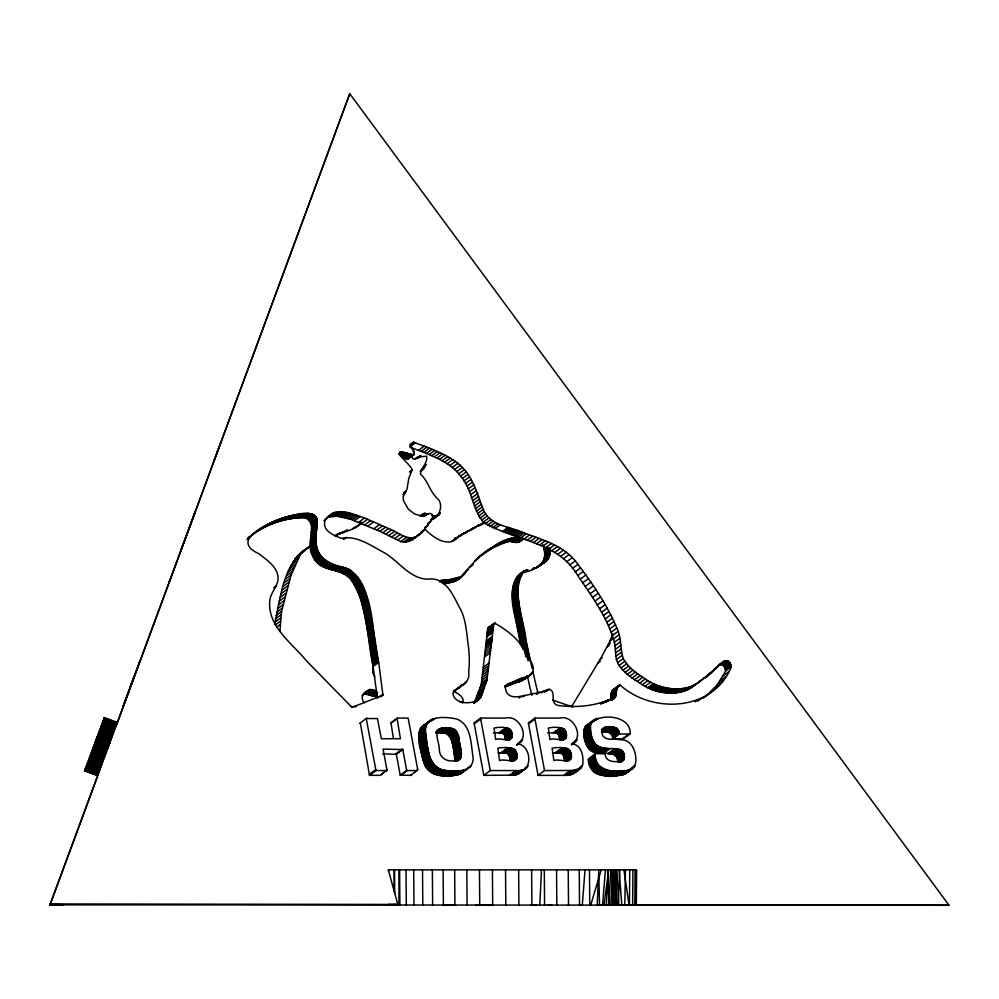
<?xml version="1.0" encoding="UTF-8"?>
<svg xmlns="http://www.w3.org/2000/svg" width="999" height="999" viewBox="0 0 999 999"><rect width="100%" height="100%" fill="white"/><g stroke="black" fill="none" stroke-linecap="round" stroke-linejoin="round"><path stroke-width="1.5" d="M62.725 905.269L49.95 904.532L62.725 904.694M394.106 905.281L394.106 904.457M388.599 904.457L397.814 904.457L394.106 890.983L394.118 869.879M524.3 570.904C509.902 591.495 524.138 618.144 526.048 640.659L520.429 644.817C519.443 622.552 500.661 588.96 522.814 572.327C536.101 571.003 550.062 560.864 543.231 546.066M541.021 564.085C547.652 562.312 550.973 555.244 550.174 548.801L544.555 552.959M377.46 698.376L373.064 666.533C366.933 637.812 367.919 605.556 351.448 580.307C342.033 566.683 319.255 573.114 312.924 556.168C304.62 544.455 319.468 524.662 305.132 517.782C284.827 517.257 264.435 524.8 248.651 537.524M315.984 539.035C315.16 531.343 320.117 522.215 314.897 515.621C305.706 510.389 294.218 515.509 284.59 517.32C271.029 522.165 227.647 539.872 259.29 553.908C267.02 560.314 277.685 566.883 278.109 578.034C278.022 586.238 270.904 592.12 269.867 600.124C266.745 626.061 292.133 643.144 306.543 660.938L351.998 707.392L382.917 695.167L378.696 662.362C370.691 631.543 376.074 590.884 348.813 569.243C333.341 565.896 313.986 558.528 315.984 539.035L310.352 543.194M398.913 905.281L399.026 869.879M598.801 904.769L598.064 905.269M613.836 905.281L613.998 869.879M636.226 869.879L636.038 905.281L636.313 869.879M625.486 869.879L624.775 905.281M629.457 905.281L629.732 869.879M632.654 905.281L632.929 869.879M634.827 905.281L635.102 869.879M635.864 899.125L636.088 869.879M636.338 905.281L636.613 869.879L388.349 869.879L394.106 890.983M461.201 756.255L454.732 761.038C454.258 749.113 453.196 728.096 435.776 732.991L442.22 728.209C450.886 725.986 459.615 730.644 459.14 740.384C459.503 746.64 465.671 759.215 455.906 760.476C447.34 762.574 438.923 757.991 439.298 748.426C439.123 742.145 432.542 729.757 442.22 728.209M464.36 770.853C453.708 778.833 433.017 778.496 425.374 766.183C422.115 753.508 412.075 733.091 425.799 724M425.362 730.431C425.586 714.647 446.091 716.832 456.793 719.018C471.803 724.974 470.704 744.143 473.126 757.467C473.788 773.75 452.859 771.952 441.995 769.754C426.423 763.935 427.56 744.093 425.362 730.431L418.906 735.214M512.137 736.5C513.711 726.261 500.836 726.535 494.043 728.084L495.704 739.572C499.575 737.137 510.314 743.006 512.137 736.5L507.829 739.697M566.421 736.5C567.994 726.261 555.119 726.535 548.326 728.084L549.987 739.572C553.858 737.137 564.597 743.006 566.421 736.5L562.1 739.697M630.032 733.99L619.467 733.99C619.43 727.659 613.024 726.236 607.916 727.11L601.423 731.905C606.53 731.043 612.936 732.467 612.974 738.798L623.538 738.798L630.032 733.99C631.942 714.959 597.452 712.237 590.621 724.537C589.897 732.916 591.683 744.555 600.973 747.402C608.728 750.611 623.763 744.655 624.4 756.63L617.894 761.438C616.57 747.826 598.551 757.18 590.534 750.299C584.228 744.255 579.645 729.02 588.973 723.913M612.437 905.281L613.174 869.879M309.116 546.54L300.387 554.52L291.146 574.949L281.543 611.463L279.92 631.43M619.842 869.879L618.219 905.281M621.216 761.925L623.813 759.864L624.4 756.63M610.814 905.281L612.2 869.879M539.797 905.281L541.483 869.879M606.306 905.281L608.503 869.879M517.02 757.679C518.843 746.403 505.257 746.927 497.827 748.151L499.587 760.576C504.02 758.428 514.16 763.661 517.02 757.679L512.699 760.876M571.303 757.679C573.126 746.403 559.54 746.927 552.11 748.151L553.871 760.576C558.304 758.428 568.443 763.661 571.303 757.679L566.982 760.876M597.215 905.281L598.813 869.879M610.864 869.879L608.478 905.281M493.881 623.601L486.875 680.394L480.781 697.165L474.288 702.597L481.243 684.552L487.637 629.183L488.249 627.759L494.63 623.176C508.154 630.606 522.577 641.808 527.497 657.492C545.067 675.898 518.006 681.418 505.232 686.937C506.593 703.746 525.774 694.268 536.163 693.206C540.571 692.045 544.954 690.883 549.2 689.273C557.117 691.695 548.901 702.747 557.817 705.419C574.675 707.729 592.719 706.468 608.566 699.924C620.029 700.948 613.024 687.712 620.242 685.127C652.572 714.335 713.598 711.238 731.33 666.783C726.81 648.763 711.713 676.635 703.796 678.433M582.28 905.281L585.052 869.879M602.572 905.281L605.369 869.879M615.971 695.629L610.339 699.799L611.875 690.933L619.33 685.239M274.65 624.437C280.919 597.09 282.754 560.464 310.964 546.266M604.033 905.281L607.742 876.66L607.579 869.879M411.713 456.019L412.674 458.479L414.098 459.265L421.029 456.718L426.71 456.193C427.797 463.374 420.691 468.119 420.429 474.1C428.509 481.193 430.045 492.869 438.524 499.575C443.456 506.306 439.098 517.445 431.193 519.805M327.485 517.22L336.95 516.208L350.699 519.293L379.92 531.331L400.749 541.62L405.919 542.095L412.4 539.66L423.414 530.906L433.279 517.457L432.018 514.135L430.307 513.374L421.378 515.846L414.71 514.073L408.229 509.003L403.546 500.836L403.121 496.74L407.005 489.21L408.841 478.084L412.287 469.892C409.44 463.436 401.348 459.665 399.4 451.985L413.786 454.82L414.335 451.81L410.264 445.517L413.336 442.145C429.57 448.339 446.878 453.796 460.289 465.297C473.838 477.497 477.472 495.841 484.365 511.788C492.382 526.223 510.551 526.773 524.188 533.016C543.681 540.122 565.559 546.303 577.922 564.398C592.994 584.14 607.167 605.069 616.858 628.034C621.628 637.637 619.917 648.813 623.251 658.528C627.572 666.695 635.114 672.452 642.819 677.222C659.115 689.747 685.127 694.542 701.71 679.969M363.873 693.618L370.979 695.554L376.598 691.395C369.368 685.689 357.205 695.292 364.435 702.784M373.164 667.981L372.652 672.452L374.937 676.835M628.558 770.566C618.056 780.119 588.199 778.895 588.336 759.365L595.054 753.733L605.057 753.733C605.569 763.074 616.932 762.424 623.376 760.314M607.916 727.11C602.085 725.936 600.411 732.267 603.184 736.35C607.417 740.896 614.76 738.411 620.342 739.747C631.755 739.322 636.138 751.398 635.901 760.951C634.977 778.134 591.932 773.813 594.83 754.557L595.054 753.733M590.684 905.281L601.261 869.879M582.554 765.184C583.903 757.292 581.992 744.879 572.152 743.893L572.477 743.381C584.502 736.738 573.201 714.31 559.765 718.094L534.84 718.094L528.359 722.889L538.049 775.374L563.686 775.374C571.103 775.898 579.133 771.84 582.554 765.184L580.394 766.782M483.778 775.361L490.247 770.566L515.896 770.566C533.516 774.5 532.055 745.441 517.869 743.893L518.194 743.381C530.219 736.738 518.918 714.31 505.482 718.094L480.556 718.094L474.088 722.876L483.778 775.361L514.098 775.099L518.606 773.788L521.515 770.679M612.911 633.828L608.965 643.231L600.037 659.54L571.853 706.243M124.475 702.722L125.062 701.46M422.465 514.785L424.1 513.436L427.247 513.886M103.034 721.141L115.934 725.911L117.283 722.539L104.296 717.732L84.615 770.928M413.099 451.823L413.461 449.725L410.726 447.427M185.826 537.225L185.377 538.411L186.001 536.638M117.17 722.602L104.233 717.919M123.938 704.17L125.449 700.049L125.35 700.674M127.697 694.218L129.52 689.26L124.675 702.185M131.019 685.089L129.67 688.673L133.928 677.172M124.263 703.259L123.114 706.568L123.539 705.406M194.593 513.374L194.231 514.373M191.583 521.74L194.281 514.41M97.74 775.137L100.275 768.268L87.363 763.498M125.687 699.55L126.086 698.463M127.035 696.003L126.648 697.065L126.973 696.191M122.902 707.454L127.41 695.217M131.418 684.19L134.116 676.86L130.832 685.476M139.91 660.876L126.274 697.789M194.867 512.762L195.142 512.012L180.482 551.635M217.282 452.023L216.433 454.308M124.95 701.71L127.472 694.692M153.821 623.601L153.521 624.387M49.95 904.682L349.75 93.719L949.05 905.281L49.95 904.844M49.95 905.281L97.49 776.598M97.153 737.05L110.065 741.82L109.453 743.481L96.503 738.785L109.341 743.78L107.48 748.775L94.58 743.993M117.47 722.502L349.75 93.719M180.944 550.112L182.879 544.892M191.159 522.552L191.671 521.178M213.798 461.376L220.916 442.182M134.54 675.524L135.177 673.826M169.081 582.38L171.341 576.311M171.566 575.699L172.128 574.175M173.389 570.879L174.301 568.406M177.06 560.976L174.488 567.907M453.434 691.208L459.303 687.787L461.6 684.627M479.92 698.426C473.276 704.869 453.971 704.832 452.922 693.244C457.904 685.451 470.904 684.078 468.631 672.152C469.717 663.836 469.405 655.419 468.519 647.09C466.433 633.341 466.433 618.968 459.053 606.605C452.122 593.406 445.167 576.51 427.172 579.208C409.515 578.171 399.076 561.775 385.127 553.146C371.778 546.353 357.217 534.977 341.521 538.336C334.066 535.651 321.666 530.581 325.062 520.379C331.019 510.939 342.645 510.164 352.41 513.911C364.922 517.532 376.598 523.426 388.549 528.508C398.551 532.092 409.727 543.631 419.93 534.153M360.314 722.851L369.518 775.336L380.269 775.336L386.963 769.992L383.104 749.088L402.797 749.55L406.668 770.429L400.212 775.199L396.353 754.332L382.53 753.858M380.269 775.336L386.963 769.992M400.212 775.199L410.914 775.349L411.276 774.537M410.914 775.349L417.732 769.754L408.166 718.094L397.415 718.094L390.971 722.864L393.406 738.386M390.659 723.526L397.415 718.094M522.34 680.544L526.198 677.909L527.572 675.674M462.412 703.096C465.397 697.327 457.854 693.731 453.883 691.271M706.63 695.454L717.095 685.027L725.699 670.953L731.33 666.783M575.786 770.691L573.526 773.401M367.757 691.433L369.48 689.472M361.438 522.102C355.269 530.494 343.806 531.331 334.99 535.864L337.237 534.203M523.339 538.486L518.781 542.195L510.339 541.408L506.368 542.032L492.907 547.739L478.359 557.38L458.616 579.183L453.259 581.88L443.456 583.891L449.075 579.732L462.212 576.348L456.593 580.506M406.98 452.984L401.361 457.142L407.517 459.228L411.138 456.031M715.759 667.757L714.023 669.405L719.655 665.234M397.103 718.756L400.449 738.711L381.343 738.711L377.46 718.581L366.258 718.531L375.961 770.566L369.518 775.336M710.189 672.864L708.229 674.562L713.86 670.391M414.31 538.311L423.414 530.906M517.295 542.532L522.914 538.386C505.119 534.54 489.86 549.125 476.673 559.003M580.594 768.156L573.214 770.479L544.53 770.566L538.049 775.374M698.164 682.604L711.887 672.052M585.302 741.62L591.77 736.8M247.789 538.236L261.476 528.096M248.052 538.124L252.56 534.79M256.78 531.655L264.298 526.323M247.764 538.698L250.861 536.276M259.615 529.92L265.247 525.749M246.828 539.635L249.076 537.962M260.577 529.358L267.17 524.65M262.512 528.284L268.144 524.125M263.499 527.772L269.118 523.601M264.485 527.26L270.105 523.101M265.472 526.773L271.104 522.602M266.471 526.286L272.103 522.127M267.482 525.824L273.102 521.653M268.494 525.362L274.113 521.203M269.505 524.925L275.137 520.754M270.529 524.487L276.161 520.329M271.566 524.075L277.198 519.905M272.602 523.663L278.234 519.505M273.651 523.276L279.27 519.105M274.7 522.889L280.319 518.731M275.749 522.527L281.381 518.356M276.81 522.165L282.442 518.006M277.884 521.815L283.516 517.657M278.958 521.49L284.59 517.32M280.045 521.166L285.664 517.007M281.131 520.866L286.75 516.695M282.218 520.566L287.849 516.408M283.316 520.292L288.948 516.121M284.428 520.017L290.047 515.859M285.539 519.767L291.159 515.596M286.651 519.53L292.282 515.359M287.774 519.293L293.406 515.134M288.898 519.08L294.53 514.91M290.035 518.868L295.667 514.71M291.171 518.681L296.803 514.51M292.32 518.506L297.952 514.335M293.469 518.331L299.101 514.173M294.63 518.181L300.249 514.023M295.791 518.044L301.411 513.873M296.953 517.919L302.585 513.748M298.127 517.794L303.746 513.636M299.3 517.694L304.932 513.536M300.487 517.607L306.106 513.449M301.361 517.557L306.98 513.386M302.11 517.532L307.742 513.361M302.872 517.532L308.491 513.374M303.634 517.569L309.253 513.411M304.383 517.657L310.015 513.486M305.132 517.782L310.764 513.611M305.869 517.957L311.501 513.786M306.593 518.194L312.225 514.023M307.305 518.481L312.937 514.323M307.992 518.843L313.611 514.672M308.641 519.268L314.273 515.109M409.965 444.642L413.336 442.145M309.265 519.78L314.897 515.621M410.651 444.842L414.023 442.345M399.175 453.484L401.423 451.81M398.701 454.395L402.085 451.898M410.227 445.866L414.722 442.532M309.852 520.367L315.484 516.208M400.487 453.671L402.734 452.01M415.409 442.757L409.777 446.928C427.697 454.358 448.339 459.94 460.601 476.111C472.427 489.385 471.903 508.878 483.379 522.065C513.798 541.158 557.879 540.884 577.722 575.524C591.383 595.491 606.118 615.609 613.423 638.948C617.02 648.488 613.299 660.027 621.028 667.919C626.036 674.313 632.941 678.808 639.797 683.004C655.694 694.505 680.444 697.926 696.091 684.14M310.414 521.041L316.034 516.883M400.137 454.657L403.509 452.16M399.887 455.656L404.395 452.335M310.839 521.69L316.471 517.532M400.774 455.844L405.269 452.51M311.164 522.34L316.783 518.181M401.635 456.043L406.143 452.722M311.401 523.101L317.033 518.931M311.538 523.851L317.17 519.692M402.172 457.43L407.792 453.259M311.601 524.525L317.232 520.354M311.613 525.187L317.245 521.016M402.959 457.704L408.579 453.534M311.601 525.849L317.232 521.69M403.733 457.954L409.365 453.796M404.52 458.216L410.139 454.046M311.563 527.172L317.195 523.001M311.538 527.847L317.17 523.676M405.244 458.441L410.876 454.27M311.501 528.521L317.133 524.35M406.006 458.778L411.638 454.62M311.463 529.183L317.083 525.024M326.661 517.782L333.104 513.049M324.775 519.555L333.803 512.699M325.711 519.155L328.621 516.858M328.896 516.595L334.528 512.425M406.768 459.115L412.4 454.945M418.531 450.312L424.15 446.141M311.413 529.857L317.033 525.686M323.888 520.641L327.26 518.144M329.658 516.396L335.277 512.225M311.351 530.519L316.983 526.361M407.517 459.228L414.273 454.27M330.756 516.246L336.388 512.087M408.154 458.978L413.786 454.82M311.301 531.181L316.92 527.022M311.238 531.855L316.858 527.684M332.867 516.121L338.499 511.95M311.164 532.517L316.795 528.346M421.178 451.336L426.81 447.177M311.101 533.166L316.72 529.008M334.927 516.108L340.559 511.95M310.889 535.152L316.508 530.993M336.95 516.208L342.582 512.05M310.814 535.814L316.446 531.643M414.81 459.165L418.169 456.668M423.826 452.397L429.458 448.226M310.739 536.475L316.371 532.305M415.447 458.828L418.331 456.818M416.72 458.254L420.092 455.769M417.42 458.004L419.667 456.343M310.677 537.137L316.308 532.966M418.094 457.742L420.342 456.081M338.948 516.421L344.58 512.25M418.793 457.48L421.029 455.806M310.614 537.799L316.246 533.641M310.564 538.461L316.183 534.303M310.514 539.135L316.134 534.964M340.921 516.708L346.553 512.549M426.473 453.471L432.092 449.3M310.464 539.797L316.096 535.639M310.427 540.471L316.046 536.313M310.389 541.146L316.021 536.987M342.882 517.095L348.514 512.937M310.377 541.833L315.996 537.662M429.108 454.57L434.727 450.412M310.364 542.507L315.984 538.349M344.83 517.557L350.462 513.386M310.364 543.893L315.996 539.722M310.389 544.58L316.009 540.422M346.778 518.081L352.41 513.911M310.414 545.292L316.046 541.121M410.04 471.553L412.287 469.892M431.73 455.719L437.35 451.548M301.161 552.422L310.402 545.779M409.69 472.127L411.938 470.454M298.926 554.32L304.545 550.162M310.464 545.991L316.096 541.82M308.404 547.639L310.652 545.978M296.79 556.393L302.41 552.247M310.527 546.69L316.146 542.519M348.738 518.668L354.358 514.497M294.767 558.678L300.387 554.52M310.602 547.39L316.221 543.219M310.677 548.089L316.308 543.918M434.34 456.905L439.972 452.734M292.944 561.863L298.564 557.704M310.776 548.776L316.408 544.617M350.699 519.293L356.331 515.134M310.901 549.475L316.521 545.304M424.25 466.208L426.498 464.535M311.026 550.162L316.646 546.003M291.258 565.197L296.865 561.038M311.164 550.849L316.795 546.678M352.684 519.967L358.316 515.809M423.264 467.857L425.512 466.196M421.59 469.692L424.275 467.632M436.938 458.141L442.569 453.971M311.326 551.523L316.958 547.365M421.016 470.267L424.388 467.769M420.591 470.754L423.963 468.256M420.229 471.466L423.601 468.968M311.501 552.21L317.133 548.039M289.673 568.581L295.292 564.435M354.695 520.679L360.327 516.508M311.7 552.884L317.32 548.713M336.538 535.214L339.91 532.729M311.9 553.546L317.532 549.388M338.074 534.59L340.322 532.917M439.51 459.44L445.142 455.269M288.199 572.04L293.818 567.882M312.125 554.208L317.757 550.049M339.598 533.966L341.845 532.292M341.121 533.341L343.369 531.68M312.375 554.87L318.007 550.711M342.669 532.717L344.917 531.056M312.637 555.519L318.269 551.361M344.23 532.105L347.59 529.607M286.825 575.549L292.432 571.391M312.924 556.168L318.544 552.01M358.828 522.14L364.46 517.981M442.07 460.789L447.702 456.63M313.224 556.818L318.843 552.647M313.536 557.442L319.168 553.284M352.547 528.821L354.795 527.16M273.689 587.799L275.936 586.138M285.527 579.108L291.146 574.949M313.886 558.079L319.505 553.908M354.67 527.934L360.289 523.776M358.629 525.374L362 522.877M356.805 526.748L362.425 522.589M314.235 558.691L319.867 554.532M361.8 523.464L367.432 519.293M444.617 462.225L450.237 458.054M404.021 492.619L406.281 490.959M403.671 493.256L405.919 491.595M314.623 559.315L320.254 555.144M402.884 494.493L405.132 492.832M284.315 582.704L289.935 578.546M315.022 559.915L320.654 555.756M343.306 539.31L345.554 537.637M344.143 539.073L346.391 537.412M315.447 560.514L321.079 556.343M447.127 463.723L452.759 459.565M315.896 561.101L321.528 556.942M364.822 524.787L370.454 520.616M283.179 586.351L288.798 582.192M316.358 561.688L321.99 557.517M316.858 562.25L322.49 558.091M317.37 562.812L323.002 558.653M367.844 526.098L373.464 521.928M449.837 465.522L455.469 461.363M282.105 590.034L287.712 585.876M318.007 563.461L323.639 559.303M318.656 564.048L324.275 559.89M319.318 564.585L324.937 560.427M281.081 593.743L286.701 589.585M319.98 565.072L325.612 560.914M452.347 467.445L457.979 463.274M320.667 565.521L326.298 561.363M321.366 565.933L326.998 561.775M322.078 566.321L327.709 562.15M280.107 597.489L285.714 593.331M322.789 566.67L328.421 562.499M373.888 528.696L379.508 524.537M454.657 469.455L460.289 465.297M323.526 566.995L329.146 562.837M324.25 567.307L329.882 563.136M279.171 601.248L284.777 597.102M324.987 567.594L330.619 563.436M325.736 567.882L331.356 563.723M376.898 530.007L382.53 525.836M456.793 471.578L462.425 467.42M326.486 568.156L332.105 563.998M278.259 605.044L283.878 600.886M327.934 568.693L333.566 564.535M328.596 568.931L334.228 564.76M379.92 531.331L385.539 527.172M329.27 569.143L334.902 564.972M458.778 473.801L464.398 469.63M329.932 569.343L335.564 565.184M277.372 608.841L282.992 604.682M330.607 569.53L336.238 565.372M331.268 569.717L336.9 565.546M331.943 569.88L337.575 565.721M382.917 532.679L388.549 528.508M332.617 570.054L338.236 565.884M333.279 570.217L338.911 566.046M276.586 612.325L282.205 608.166M460.601 476.111L466.233 471.94M334.615 570.529L340.247 566.371M335.289 570.691L340.909 566.52M335.951 570.854L341.583 566.695M385.926 534.053L391.546 529.882M275.924 615.621L281.543 611.463M336.626 571.028L342.245 566.858M337.287 571.203L342.907 567.032M462.312 478.509L467.944 474.35M337.949 571.378L343.581 567.22M338.611 571.578L344.243 567.42M275.349 618.918L280.969 614.76M339.273 571.79L344.892 567.619M388.911 535.464L394.543 531.306M339.922 572.015L345.554 567.844M340.584 572.252L346.216 568.081M463.911 481.006L469.542 476.835M341.233 572.502L346.865 568.344M274.887 622.227L280.507 618.069M341.883 572.789L347.515 568.618M342.532 573.089L348.164 568.918M391.895 536.925L397.515 532.754M420.104 516.096L423.476 513.598M420.729 515.934L424.1 513.436M343.181 573.414L348.813 569.243M421.353 515.871L424.725 513.374M465.409 483.578L471.041 479.408M343.818 573.763L349.45 569.592M421.978 515.896L425.349 513.399M275.662 624.712L280.157 621.39M422.602 515.996L425.974 513.498M344.455 574.138L350.087 569.967M423.239 516.158L426.61 513.673M423.988 516.008L426.236 514.335M345.092 574.55L350.724 570.379M423.876 516.371L427.322 513.823M424.5 516.108L426.76 514.448M394.855 538.424L400.487 534.265M426.198 515.109L428.459 513.449M345.729 574.987L351.348 570.816M276.561 627.21L279.932 624.712M466.845 486.226L472.477 482.067M346.703 575.724L352.322 571.553M347.739 576.573L353.371 572.415M397.814 539.997L403.446 535.826M348.738 577.459L354.37 573.301M468.219 488.961L473.851 484.79M349.687 578.384L355.319 574.213M431.58 518.406L434.952 515.921L439.223 514.622M400.749 541.62L406.381 537.462M432.542 518.319L435.914 515.834M430.919 519.792L433.166 518.131M438.236 514.36L440.484 512.699M350.587 579.333L356.218 575.162M432.317 518.981L436.8 515.646M437.724 514.985L439.972 513.324M437.062 515.746L440.434 513.249M432.043 519.542L437.649 515.384M469.555 491.758L475.174 487.587M432.842 519.205L439.535 514.41M427.547 523.726L430.919 521.228M351.448 580.307L357.08 576.136M403.459 542.257L409.091 538.099M352.272 581.306L357.904 577.147M424.687 527.672L428.059 525.174M405.919 542.095L411.551 537.937M470.866 494.63L476.486 490.459M353.047 582.33L358.678 578.171M420.529 532.405L425.037 529.07M408.229 541.583L413.861 537.425M410.389 540.759L416.009 536.6M412.4 539.66L421.728 532.604M353.796 583.379L359.415 579.22M354.495 584.452L360.127 580.294M472.165 497.552L477.797 493.394M355.157 585.551L360.789 581.381M355.794 586.663L361.426 582.492M473.014 500.462L478.646 496.303M356.393 587.787L362.025 583.628M356.955 588.935L362.587 584.777M473.738 503.284L479.37 499.125M357.505 590.109L363.124 585.938M358.004 591.283L363.636 587.112M474.525 506.018L480.157 501.86M358.491 592.469L364.123 588.311M358.941 593.681L364.573 589.51M475.412 508.666L481.043 504.507M359.378 594.892L365.01 590.734M359.79 596.116L365.422 591.957M476.398 511.213L482.03 507.042M360.177 597.352L365.809 593.194M360.552 598.588L366.171 594.43M360.901 599.837L366.521 595.679M477.497 513.648L483.129 509.478M361.226 601.086L366.858 596.927M361.551 602.347L367.182 598.176M478.733 515.959L484.365 511.788M361.85 603.596L367.482 599.437M362.15 604.857L367.782 600.686M480.119 518.131L485.739 513.973M362.425 606.106L368.057 601.947M425.087 529.395C433.828 537.974 448.976 549.088 459.265 535.889M451.311 541.683L461.638 534.328M362.799 607.792L368.431 603.621M453.646 540.047L464.048 532.829M458.441 536.975L464.248 533.029M481.655 520.167L487.287 516.008M460.876 535.526L467.844 530.794M463.349 534.115L468.094 531.081M465.846 532.742L472.852 528.071M363.161 609.477L368.793 605.307M468.356 531.393L475.374 526.748M470.879 530.069L479.033 524.6M483.379 522.065L488.998 517.894M363.524 611.151L369.155 606.992M473.414 528.758L482.992 522.827M478.496 526.161L483.279 523.189M363.873 612.837L369.505 608.678M485.277 523.788L490.909 519.617M364.223 614.522L369.855 610.352M364.573 616.208L370.192 612.037M487.4 525.337L493.019 521.178M364.91 617.882L370.529 613.723M489.722 526.71L495.354 522.552M365.247 619.567L370.866 615.396M365.572 621.241L371.191 617.082M492.295 527.897L497.914 523.726M365.896 622.926L371.516 618.756M494.742 528.783L500.374 524.612M366.208 624.6L371.84 620.441M366.533 626.286L372.152 622.115M366.845 627.959L372.465 623.801M367.145 629.645L372.777 625.474M367.457 631.318L373.077 627.16M502.46 531.443L508.091 527.272M367.757 633.004L373.376 628.833M504.283 532.067L509.902 527.897M368.044 634.677L373.676 630.519M439.61 581.955L441.858 580.294L449.075 579.732M506.068 532.692L511.7 528.521M441.108 581.818L443.356 580.157M368.344 636.351L373.963 632.192M507.829 533.304L513.461 529.145M441.695 582.529L445.067 580.044M368.631 638.036L374.25 633.865M442.52 583.241L447.003 579.907M480.132 555.819L487.599 550.174M509.59 533.928L515.222 529.757M478.359 557.38L489.485 548.963M485.701 552.035L491.321 547.889M489.31 549.862L494.93 545.704M475.037 560.689L479.532 557.367M491.108 548.788L496.715 544.63M368.906 639.71L374.538 635.551M492.907 547.739L498.513 543.581M444.692 583.653L450.312 579.495M494.717 546.728L500.337 542.569M511.351 534.552L516.982 530.382M496.553 545.766L502.172 541.608M445.941 583.428L451.548 579.283M498.414 544.855L504.033 540.696M447.177 583.216L452.797 579.058M470.379 566.008L472.627 564.348M500.324 544.018L505.944 539.86M369.193 641.383L374.812 637.225M468.868 567.832L473.364 564.497M448.426 583.004L454.033 578.846M502.272 543.256L507.892 539.11M513.124 535.189L518.743 531.018M449.65 582.767L455.269 578.608M504.283 542.594L509.902 538.436M450.874 582.504L456.493 578.359M465.846 571.465L468.094 569.805M369.468 643.069L375.1 638.898M452.072 582.217L457.692 578.059M464.298 573.276L466.545 571.615M506.368 542.032L511.975 537.874M514.897 535.839L520.529 531.668M453.259 581.88L458.866 577.722M462.737 575.049L464.972 573.389M454.408 581.493L460.015 577.335M508.516 541.57L514.135 537.425M455.519 581.031L464.485 574.3M369.742 644.742L375.374 640.571M457.629 579.895L461.001 577.397M516.72 536.5L522.34 532.33M510.339 541.408L515.959 537.25M370.017 646.415L375.636 642.257M511.288 541.645L516.908 537.487M512.225 541.87L517.832 537.724M518.568 537.187L524.188 533.016M513.124 542.095L518.743 537.937M370.279 648.089L375.911 643.93M514.01 542.282L519.63 538.124M520.679 537.974L526.311 533.803M514.872 542.432L520.479 538.274M370.554 649.775L376.173 645.604M515.696 542.532L521.316 538.374M516.508 542.569L522.127 538.411M370.816 651.448L376.436 647.277M518.044 542.42L522.539 539.085M518.781 542.195L523.264 538.873M519.48 541.87L523.513 538.923M523.901 539.148L529.52 534.989M371.066 653.121L376.698 648.963M371.328 654.795L376.96 650.636M527.097 540.297L532.717 536.138M371.578 656.48L377.21 652.31M371.84 658.154L377.46 653.983M530.269 541.433L535.901 537.275M372.09 659.827L377.709 655.656M372.34 661.5L377.959 657.342M533.429 542.582L539.06 538.411M372.577 663.174L378.209 659.015M372.827 664.847L378.446 660.689M536.563 543.743L542.195 539.585M373.064 666.533L378.696 662.362M539.685 544.967L545.304 540.796M542.769 546.241L548.401 542.082M543.956 548.863L551.46 543.444M544.093 549.55L547.464 547.052M544.218 550.237L547.589 547.752M544.33 550.924L548.826 547.602M544.418 551.61L548.913 548.289M544.492 552.285L554.495 544.917M544.592 553.633L550.212 549.475M544.605 554.295L550.224 550.137M544.605 554.957L550.224 550.799M519.143 574.625L524.125 570.891M544.58 555.606L550.199 551.448M518.681 575.062L524.537 570.666M551.873 550.661L557.492 546.503M517.981 575.799L525.062 570.666M544.542 556.256L550.162 552.097M517.245 576.648L522.864 572.489M523.376 572.09L526.748 569.592M516.583 577.534L522.202 573.389M524.537 571.653L526.785 569.992M544.48 556.893L550.099 552.734M525.124 571.453L527.372 569.792M515.971 578.458L521.59 574.3M525.724 571.278L527.971 569.617M544.393 557.529L550.012 553.371M515.422 579.408L521.028 575.249M544.28 558.154L549.9 553.995M514.91 580.382L520.529 576.223M544.155 558.778L549.775 554.62M514.46 581.381L520.079 577.222M544.005 559.39L549.612 555.232M543.818 559.989L549.438 555.844M514.06 582.405L519.68 578.246M543.618 560.589L549.238 556.431M362.749 694.617L368.369 690.459M531.793 569.605L534.04 567.944M554.845 552.397L560.464 548.239M364.548 693.493L370.154 689.335M532.392 569.418L534.64 567.757M543.394 561.176L549 557.03M362.137 695.591L366.633 692.257M513.711 583.453L519.33 579.295M532.979 569.218L535.227 567.557M543.131 561.763L548.751 557.604M365.597 693.693L371.203 689.535M542.857 562.337L548.463 558.179M513.411 584.527L519.018 580.369M535.414 568.244L539.897 564.91M542.544 562.899L548.164 558.741M539.423 565.471L541.67 563.798M542.145 563.548L547.764 559.39M536.688 567.682L547.34 559.977M537.937 567.07L546.878 560.514M366.658 694.018L372.277 689.859M513.149 585.626L518.756 581.468M539.135 566.396L546.378 561.001M512.924 586.738L518.543 582.579M367.744 694.417L373.364 690.259M557.779 554.295L563.411 550.137M512.737 587.862L518.356 583.703M368.831 694.829L374.45 690.671M512.599 589.01L518.219 584.852M369.917 695.229L375.524 691.071M512.487 590.172L518.106 586.026M512.412 591.358L518.031 587.2M370.979 695.554L372.215 695.791L376.698 692.457M560.676 556.368L566.308 552.21M512.375 592.544L517.994 588.399M372.215 695.791L377.56 692.619M373.064 695.953L377.285 693.643M512.362 593.756L517.981 589.597M373.926 696.128L377.023 694.667M512.375 594.967L517.994 590.809M512.425 596.191L518.044 592.032M563.536 558.653L569.168 554.482M512.487 597.427L518.106 593.269M379.707 696.715L383.079 694.218M512.574 598.663L518.194 594.517M380.669 696.827L382.917 695.167M512.687 599.912L518.306 595.754M512.812 601.161L518.431 597.002M566.533 561.838L572.165 557.667M512.962 602.422L518.581 598.264M513.111 603.671L518.731 599.512M513.286 604.932L518.906 600.774M513.474 606.181L519.08 602.022M569.467 565.172L575.087 561.001M513.723 607.867L519.343 603.708M488.249 627.759L494.63 623.176M359.827 723.288L366.745 718.094M487.899 628.334L493.518 624.175M491.883 625.636L495.267 623.139M487.637 629.183L493.269 625.012M513.986 609.552L519.592 605.394M487.4 630.943L493.019 626.785M514.248 611.238L519.855 607.08M572.29 568.556L577.922 564.398M487.262 632.13L492.894 627.959M514.51 612.911L520.129 608.753M487.15 633.316L492.769 629.158M487.037 634.515L492.669 630.357M514.785 614.597L520.404 610.439M486.938 635.726L492.569 631.555M486.85 636.937L492.482 632.767M515.059 616.283L520.679 612.125M575.049 572.015L580.669 567.857M515.347 617.956L520.954 613.798M486.588 640.584L492.22 636.425M515.634 619.642L521.241 615.484M486.501 641.808L492.132 637.637M486.401 643.019L492.032 638.848M577.722 575.524L583.354 571.353M515.921 621.328L521.54 617.17M486.301 644.23L491.933 640.059M516.221 623.001L521.84 618.843M486.188 645.429L491.808 641.258M486.051 646.615L491.683 642.457M516.52 624.687L522.14 620.529M485.776 649L491.396 644.842M580.319 579.083L585.951 574.912M516.82 626.361L522.44 622.202M485.452 651.61L491.083 647.452M517.132 628.046L522.752 623.888M517.445 629.72L523.064 625.561M485.114 654.208L490.746 650.049M582.867 582.679L588.498 578.521M517.769 631.393L523.376 627.247M484.777 656.818L490.409 652.647M518.081 633.079L523.701 628.92M518.406 634.752L524.025 630.594M585.352 586.326L590.983 582.167M518.743 636.438L524.35 632.28M519.068 638.111L524.687 633.953M519.405 639.785L525.024 635.639M483.404 667.207L489.023 663.036M587.787 590.009L593.418 585.839M519.742 641.47L525.362 637.312M453.509 691.283L460.926 685.814M460.976 686.051L466.595 681.88M456.88 689.098L462.5 684.927M483.066 669.805L488.686 665.646M458.204 688.423L465.846 682.879M520.079 643.144L525.699 638.985M482.729 672.402L488.361 668.244M590.184 593.718L595.816 589.56M482.405 675.012L488.036 670.853M521.903 645.666L526.398 642.345L526.048 640.659M522.252 647.34L526.748 644.018L526.398 642.345M482.105 677.622L487.724 673.463M522.602 649.013L527.097 645.691L526.748 644.018M592.544 597.464L598.164 593.294M481.805 680.244L487.437 676.073M524.088 649.862L527.46 647.364L527.097 645.691M422.102 726.435L431.068 719.792M421.278 727.322L431.655 719.505M420.916 727.809L432.879 718.98M481.53 682.866L487.162 678.696M420.591 728.296L427.035 723.526L426.423 723.751M428.146 722.739L433.516 718.768M524.45 651.535L527.809 649.05L527.46 647.364M420.242 728.92L426.685 724.15M430.956 720.966L434.178 718.581M419.98 729.457L426.423 724.687M433.266 719.892L435.414 718.306M419.692 730.144L426.148 725.374M481.243 684.552L486.875 680.394M419.455 730.856L425.899 726.073M480.919 685.539L486.55 681.38M524.812 653.221L528.171 650.724L527.809 649.05M594.867 601.223L600.499 597.065M419.255 731.593L425.711 726.822M480.581 686.525L486.201 682.354M419.13 732.23L425.574 727.459M480.232 687.499L485.864 683.341M419.031 732.904L425.487 728.134M418.968 733.628L425.412 728.845M479.882 688.473L485.502 684.303M525.174 654.894L528.546 652.397L528.171 650.724M418.918 734.39L425.374 729.62M525.536 656.568L528.908 654.07L528.546 652.397M478.808 691.383L484.44 687.212M418.931 736.088L425.374 731.318M478.459 692.357L484.09 688.186M395.741 753.858L402.185 749.088M418.956 736.8L425.412 732.017M597.177 605.019L602.809 600.849M478.109 693.331L483.741 689.16M419.006 737.537L425.462 732.766M527.035 657.417L529.27 655.756L528.908 654.07M369.268 774.425L375.711 769.655M396.353 754.332L402.797 749.55M477.772 694.305L483.404 690.147M419.068 738.323L425.524 733.553M477.46 695.292L483.079 691.133M419.155 739.16L425.611 734.377M477.147 696.291L482.779 692.132M527.397 659.09L529.645 657.429L529.27 655.756M476.86 697.302L482.48 693.131M419.255 740.034L425.699 735.264M476.573 698.276L482.205 694.105M419.368 740.958L425.824 736.188M527.772 660.764L530.019 659.103L529.645 657.429M476.248 699.113L481.88 694.942M475.899 699.899L481.53 695.729M419.505 741.932L425.949 737.162M475.536 700.636L481.168 696.478M599.462 608.816L605.094 604.657M475.149 701.335L480.781 697.165M419.605 742.619L426.049 737.849M474.737 701.985L480.357 697.814M473.801 703.159L479.433 699M419.705 743.318L426.161 738.548M437 730.594L439.148 728.995M474.175 702.996L478.921 699.525M437.05 730.918L440.284 728.533M419.817 744.055L426.273 739.285M435.527 732.367L440.909 728.396M436.188 732.267L441.558 728.283M419.942 744.817L426.386 740.034M436.426 732.941L442.882 728.159M437.062 732.904L443.506 728.134M420.067 745.604L426.523 740.821M437.737 732.879L444.193 728.109M420.204 746.403L426.66 741.633M438.374 732.866L444.83 728.096M601.535 612.3L607.167 608.141M439.535 732.866L445.991 728.084M420.354 747.252L426.798 742.469M440.209 732.866L446.665 728.084M440.859 732.866L447.315 728.096M420.504 748.114L426.948 743.343M441.583 732.879L448.039 728.109M505.107 685.851L519.867 678.87L529.07 675.724M504.932 686.263L508.316 683.753M420.666 749.013L427.11 744.243M442.257 732.904L448.713 728.121M504.97 686.625L509.478 683.304M442.894 732.929L449.35 728.159M510.864 682.767L505.232 686.937L507.355 684.178M443.581 732.979L450.037 728.196M420.829 749.949L427.285 745.167M506.843 686.301L512.475 682.13M444.218 733.029L450.674 728.246M508.716 685.526L514.335 681.355M444.88 733.104L451.336 728.321M603.421 615.596L609.04 611.425M421.004 750.898L427.46 746.128M510.839 684.577L516.471 680.419M445.554 733.204L452.01 728.433M512.837 683.641L518.456 679.482M421.153 751.723L427.609 746.952M446.216 733.353L452.672 728.583M514.248 683.041L519.867 678.87M515.422 682.604L521.053 678.433M421.303 752.497L427.759 747.727M446.853 733.553L453.309 728.771M516.421 682.292L522.052 678.134M447.465 733.815L453.921 729.045M517.257 682.092L522.889 677.934M421.441 753.234L427.897 748.451M517.994 681.955L523.613 677.797M518.643 681.855L524.275 677.684M421.578 753.933L428.034 749.15M448.089 734.19L454.545 729.42M519.28 681.743L524.912 677.572M519.93 681.593L525.549 677.422M448.651 734.652L455.107 729.869M520.629 681.368L526.248 677.197M605.207 618.893L610.839 614.735M421.74 754.757L428.196 749.974M521.416 681.031L527.047 676.86M530.419 674.288L532.667 672.614M524.762 679.008L531.83 673.738M421.903 755.531L428.346 750.749M449.175 735.202L455.631 730.419M422.053 756.255L428.509 751.473M449.662 735.776L456.131 730.993M422.202 756.93L428.646 752.16M450.099 736.363L456.555 731.593M422.365 757.692L428.821 752.921M450.487 737.037L456.943 732.255M422.54 758.403L428.996 753.621M450.811 737.737L457.267 732.966M606.893 622.202L612.524 618.031M400.849 775.349L407.305 770.566L417.37 770.566M422.727 759.178L429.183 754.395M451.086 738.473L457.554 733.691M422.914 759.889L429.37 755.107M451.336 739.235L457.792 734.452M423.114 760.551L429.57 755.781M451.548 739.984L458.004 735.202M423.326 761.275L429.782 756.505M451.735 740.696L458.191 735.913M474.263 723.863L480.719 719.08L480.556 718.094M423.551 761.975L430.007 757.192M608.466 625.524L614.098 621.353M451.923 741.495L458.379 736.713M423.838 762.736L430.282 757.966M452.085 742.22L458.541 737.437M424.113 763.486L430.569 758.703M452.247 743.006L458.703 738.224M424.413 764.198L430.869 759.415M452.385 743.681L458.853 738.898M414.498 772.14L417.732 769.754M424.725 764.884L431.181 760.102M452.535 744.405L458.991 739.622M425.05 765.546L431.506 760.763M452.684 745.167L459.14 740.384M609.914 628.846L615.546 624.687M425.374 766.183L431.83 761.4M452.847 745.978L459.303 741.196M425.811 766.945L432.28 762.162M453.009 746.84L459.465 742.07M518.943 698.051L521.191 696.378M453.134 747.527L459.59 742.744M426.273 767.669L432.729 762.886M522.564 696.89L524.812 695.217M453.271 748.239L459.727 743.456M426.76 768.356L433.216 763.586M453.396 748.963L459.865 744.18M611.238 632.192L616.858 628.034M427.272 769.018L433.728 764.235M453.534 749.712L460.002 744.929M453.671 750.424L460.127 745.641M427.809 769.642L434.265 764.859M453.796 751.111L460.252 746.328M428.371 770.229L434.827 765.459M453.933 751.91L460.402 747.127M428.971 770.791L435.427 766.021M454.07 752.659L460.527 747.876M612.412 635.564L618.031 631.393M429.595 771.328L436.051 766.558M454.183 753.358L460.651 748.576M430.244 771.84L436.7 767.057M454.32 754.145L460.776 749.362M536.226 694.218L538.473 692.544M430.931 772.314L437.4 767.544M454.433 754.869L460.889 750.087M537 693.993L539.248 692.332M454.533 755.531L461.001 750.761M431.655 772.776L438.124 767.994M610.114 640.883L612.35 639.21M454.632 756.255L461.101 751.473M613.423 638.948L619.055 634.79M432.267 773.126L438.723 768.343M454.72 756.992L461.188 752.21M541.283 693.006L543.531 691.333M432.892 773.463L439.348 768.681M454.795 757.654L461.251 752.871M433.516 773.763L439.985 768.98M544.093 691.87L546.341 690.197M454.845 758.328L461.301 753.546M545.029 691.47L547.277 689.797M608.191 644.742L610.439 643.081M544.855 691.982L548.226 689.472M434.165 774.038L440.634 769.267M454.87 759.003L461.338 754.22M546.952 690.946L549.2 689.273M434.84 774.3L441.296 769.517M454.857 759.677L461.326 754.894M607.005 646.977L609.253 645.317M435.539 774.525L441.995 769.754M454.82 760.364L461.276 755.594M614.285 642.369L619.904 638.199M436.263 774.737L442.732 769.954M455.694 760.876L461.088 756.892M437.038 774.924L443.494 770.154M456.605 760.714L460.914 757.517M437.674 775.062L444.13 770.279M457.442 760.526L460.676 758.129M457.142 761.051L460.364 758.666M438.336 775.187L444.805 770.404M457.355 761.101L459.977 759.115M439.036 775.299L445.504 770.516M439.772 775.386L446.228 770.616M614.959 645.804L620.591 641.645M440.534 775.474L446.99 770.691M441.333 775.549L447.789 770.766M493.306 732.866L499.038 732.879L505.506 728.084M441.958 775.599L448.414 770.816M499.038 732.879L506.193 728.096M442.607 775.636L449.063 770.853M499.725 732.891L506.83 728.134M443.281 775.674L449.737 770.891M500.362 732.916L507.48 728.196M600.037 659.54L602.285 657.879M443.968 775.699L450.437 770.916M501.011 732.979L508.116 728.296M444.692 775.711L451.161 770.928M615.446 649.275L621.078 645.117M501.648 733.079L508.778 728.471M445.442 775.736L451.91 770.953M598.101 662.936L600.349 661.276M502.31 733.254L509.403 728.733M446.216 775.736L452.684 770.953M447.028 775.748L453.496 770.966M502.934 733.528L503.546 733.928L510.014 729.145M447.714 775.748L454.183 770.966M448.351 775.736L454.807 770.953M503.546 733.928L504.045 734.452L510.514 729.67M448.963 775.724L455.432 770.941M512.112 735.152L505.631 739.947L504.445 735.077L510.914 730.294M615.746 652.784L621.378 648.626M449.725 775.711L456.181 770.928M450.462 775.686L456.93 770.903M504.732 735.726L511.201 730.943M451.186 775.661L457.642 770.866M451.885 775.624L458.341 770.841M504.97 736.425L511.438 731.63M452.559 775.574L459.016 770.791M453.209 775.536L459.677 770.741M505.157 737.137L511.625 732.354M453.833 775.474L460.302 770.691M454.545 775.411L461.014 770.629M505.319 737.874L511.788 733.079M615.834 656.331L621.465 652.16M455.219 775.336L461.688 770.554M455.844 775.249L462.312 770.466M505.457 738.586L511.925 733.803M456.518 775.149L462.987 770.366M457.117 775.037L463.586 770.254M505.556 739.272L512.025 734.477M457.817 774.874L464.273 770.092M458.391 774.712L465.422 769.742M459.64 774.275L471.191 765.559M460.277 774L470.829 766.071M460.901 773.688L469.992 766.995M506.755 739.834L512.15 735.851M528.533 723.875L535.002 719.08L534.84 718.094M616.221 659.74L621.853 655.581M508.816 739.535L512.062 737.137M508.641 740.122L511.875 737.724M509.428 739.859L511.588 738.261M617.632 662.699L623.251 658.528M498.189 752.934L500.924 752.934L507.392 748.151M619.23 665.409L624.862 661.251M500.924 752.934L508.054 748.151M501.573 752.946L502.859 752.959L509.34 748.176M502.859 752.959L509.952 748.189M503.484 752.984L510.589 748.201M504.108 752.996L511.213 748.226M520.566 741.196L522.727 739.597M518.169 743.343L520.329 741.745M504.745 753.021L511.863 748.263M516.633 744.792L518.793 743.194M517.22 744.567L522.14 740.721M505.394 753.059L512.499 748.338M516.67 745.104L521.341 741.658M621.028 667.919L626.648 663.748M506.031 753.134L513.136 748.513M506.655 753.296L513.761 748.775M507.292 753.571L507.892 753.945L514.373 749.163M507.892 753.945L508.416 754.432L514.897 749.637M622.976 670.229L628.608 666.058M516.958 755.619L510.477 760.414L508.853 754.994L515.334 750.199M509.215 755.631L515.696 750.836M509.515 756.305L515.984 751.51M509.74 756.98L516.221 752.185M509.94 757.679L516.421 752.884M625.087 672.377L630.719 668.206M510.102 758.341L516.583 753.546M510.252 759.065L516.733 754.282M510.377 759.752L516.858 754.957M627.322 674.375L632.941 670.204M510.551 761.101L517.032 756.318M511.663 761.001L517.057 757.005M513.636 760.714L516.883 758.316M514.06 760.938L516.608 758.89M547.577 732.879L553.309 732.879L559.79 728.084M629.67 676.261L635.289 672.09M553.309 732.879L560.476 728.096M553.995 732.891L561.113 728.134M612.35 690.259L618.581 685.564M554.632 732.929L561.763 728.196M611.875 690.933L617.507 686.763M616.87 687.624L620.242 685.127M611.513 691.745L617.145 687.587M555.282 732.991L562.4 728.296M555.919 733.091L563.061 728.471M611.251 692.669L616.883 688.498M556.58 733.266L563.686 728.733M611.051 693.668L616.683 689.497M632.105 678.034L637.737 673.863M557.205 733.528L557.817 733.94L564.298 729.145M610.913 694.717L616.533 690.559M557.817 733.94L558.316 734.465L564.797 729.67M610.801 695.804L616.433 691.633M600.499 703.895L602.747 702.235M566.396 735.152L559.902 739.959L558.716 735.089L565.197 730.294M610.714 696.865L616.333 692.707M601.323 703.97L603.571 702.297M634.615 679.732L640.247 675.574M559.003 735.739L565.484 730.943M603.246 703.171L606.618 700.674M610.614 697.914L616.246 693.743M605.344 701.96L607.592 700.299M559.24 736.425L565.721 731.63M606.318 701.585L608.566 699.924M606.181 702.085L609.565 699.575M610.501 698.9L616.121 694.73M559.428 737.15L565.909 732.354M608.316 700.936L610.564 699.263M559.59 737.874L566.071 733.079M611.251 699.75L615.746 696.415M509.415 775.361L515.896 770.566M612.075 699.6L615.446 697.102M510.314 775.361L516.795 770.566M559.727 738.598L566.208 733.803M611.713 700.099L615.084 697.602M637.187 681.38L642.819 677.222M510.951 775.349L517.432 770.554M559.827 739.285L566.308 734.477M511.563 775.324L518.044 770.529M512.45 775.274L518.931 770.479M513.299 775.199L519.78 770.404M561.026 739.847L566.433 735.851M514.098 775.099L520.579 770.304M514.86 774.987L521.341 770.192M563.099 739.535L566.346 737.137M515.584 774.849L522.065 770.054M524.762 768.281L527.996 765.883M639.797 683.004L645.429 678.833M516.271 774.687L522.752 769.892M562.924 740.122L566.158 737.724M516.908 774.5L523.389 769.705M525.511 768.131L527.672 766.533M563.711 739.859L565.871 738.261M517.519 774.287L527.285 767.12M518.081 774.05L526.823 767.669M585.876 725.873L594.368 719.617M585.389 726.435L594.892 719.342M584.977 727.06L596.066 718.893M642.432 684.615L648.051 680.444M584.627 727.747L596.703 718.693M594.155 720.916L597.402 718.506M584.353 728.508L590.834 723.701M595.978 719.954L598.139 718.356M584.128 729.345L590.621 724.537M583.978 730.257L590.459 725.449M583.903 730.906L590.397 726.098M645.054 686.238L650.686 682.067M552.459 752.946L555.194 752.946L561.675 748.151M583.866 731.58L590.347 726.785M555.194 752.946L562.337 748.151M583.853 732.304L590.334 727.497M583.866 733.054L590.347 728.259M555.844 752.946L557.13 752.971L563.623 748.176M557.13 752.971L564.235 748.189M583.903 733.84L590.397 729.045M557.754 752.984L564.872 748.201M558.379 753.009L565.496 748.226M574.85 741.208L577.01 739.597M572.439 743.356L576.76 740.159M583.978 734.677L590.459 729.869M559.015 753.021L566.146 748.263M647.577 687.799L653.196 683.641M571.49 744.58L576.423 740.721M571.453 744.804L575.624 741.658M584.065 735.539L590.559 730.731M559.665 753.059L566.783 748.338M560.302 753.146L567.42 748.513M584.19 736.438L590.684 731.643M648.95 688.423L654.582 684.265M560.926 753.308L568.044 748.775M584.353 737.387L590.834 732.579M561.563 753.583L562.162 753.958L568.643 749.163M650.324 688.998L655.943 684.839M562.162 753.958L562.687 754.432L569.18 749.637M584.54 738.436L591.033 733.628M571.241 755.619L564.747 760.426L563.124 754.994L569.617 750.199M651.673 689.535L657.305 685.376M584.777 739.547L591.258 734.74M563.486 755.644L569.979 750.836M653.021 690.034L658.653 685.863M563.786 756.305L570.267 751.51M585.014 740.609L591.508 735.801M564.01 756.98L570.504 752.185M601.96 729.258L604.12 727.647M654.357 690.484L659.989 686.313M601.473 729.882L604.72 727.484M564.21 757.692L570.704 752.884M602.135 729.745L605.382 727.347M564.373 758.353L570.866 753.546M585.551 742.557L592.045 737.749M601.81 730.444L606.143 727.235M655.706 690.883L661.326 686.725M601.573 731.168L606.98 727.16M564.522 759.078L571.016 754.282M585.851 743.443L592.345 738.636M657.042 691.258L662.662 687.087M564.647 759.752L571.141 754.957M602.447 731.88L608.94 727.072M586.163 744.292L592.657 739.485M603.571 731.867L610.064 727.06M658.378 691.583L664.01 687.424M564.822 761.113L571.316 756.318M586.5 745.092L592.994 740.284M604.607 731.88L611.101 727.072M565.933 761.013L571.341 757.005M586.85 745.841L593.344 741.033M605.556 731.905L612.05 727.097M659.727 691.882L665.359 687.712M606.405 731.955L612.911 727.147M567.919 760.714L571.166 758.316M587.225 746.54L593.718 741.733M568.718 760.489L570.891 758.89M607.192 732.017L613.686 727.21M661.076 692.132L666.708 687.974M568.344 760.938L570.504 759.34M607.904 732.13L614.397 727.322M587.624 747.19L594.118 742.394M608.553 732.255L615.047 727.447M662.449 692.357L668.069 688.186M588.049 747.814L594.542 743.006M609.402 732.529L615.896 727.722M663.823 692.532L669.455 688.373M588.498 748.388L594.992 743.581M610.114 732.891L616.608 728.084M588.96 748.913L595.454 744.118M665.222 692.682L670.853 688.523M610.726 733.353L617.22 728.546M589.722 749.65L596.216 744.842M666.633 692.794L672.265 688.636M611.238 733.94L617.732 729.133M590.534 750.299L597.027 745.491M611.663 734.652L618.169 729.844M668.244 692.894L673.875 688.723M591.121 750.686L597.614 745.878M612.037 735.501L618.531 730.694M669.867 692.956L675.499 688.786M591.733 751.048L598.226 746.241M612.35 736.5L618.843 731.693M592.532 751.448L599.025 746.64M671.478 692.981L677.11 688.811M612.537 737.25L619.043 732.442M593.156 751.735L599.65 746.927M673.064 692.956L678.696 688.798M593.806 751.985L600.299 747.177M612.724 738.086L619.218 733.278M594.48 752.21L600.973 747.402M674.637 692.894L680.257 688.723M563.686 775.374L570.179 770.566M612.974 738.798L619.467 733.99M595.192 752.409L601.685 747.602M564.585 775.374L571.078 770.566M676.186 692.782L681.805 688.611M565.222 775.349L571.715 770.554M595.978 752.584L602.472 747.776M565.834 775.336L572.327 770.529M677.709 692.619L683.341 688.448M596.84 752.746L603.334 747.939M566.72 775.286L573.214 770.479M588.336 759.365L594.83 754.557M597.464 752.846L603.958 748.039M679.22 692.394L684.852 688.224M567.569 775.212L574.063 770.404M568.369 775.112L574.862 770.304M598.139 752.946L604.645 748.139M588.523 760.301L595.017 755.494M680.706 692.107L686.338 687.949M569.13 774.999L575.624 770.192M598.876 753.034L605.369 748.226M569.855 774.862L576.348 770.054M682.18 691.77L687.811 687.599M570.541 774.7L577.035 769.892M579.033 768.293L582.28 765.883M588.711 761.188L595.204 756.38M599.662 753.121L606.156 748.313M571.178 774.512L581.955 766.533M683.641 691.358L689.273 687.2M718.331 665.546L723.95 661.375M571.79 774.3L581.568 767.12M720.254 664.285L724.762 660.951M572.352 774.063L581.106 767.669M600.524 753.209L607.017 748.401M719.13 665.122L725.549 660.676M588.886 762.025L595.392 757.217M685.089 690.883L690.721 686.725M719.917 664.847L726.31 660.551M713.249 670.317L717.744 666.982M601.448 753.296L607.941 748.488M686.525 690.334L692.145 686.163M711.313 672.04L715.821 668.706M589.073 762.799L595.566 757.991M687.936 689.71L693.568 685.539M720.679 664.722L727.035 660.564M689.747 688.611L695.379 684.44M602.447 753.371L608.94 748.563M691.882 687.137L707.879 675.299M721.403 664.735L727.722 660.726M589.26 763.536L595.754 758.728M624.537 737.312L627.784 734.914M603.521 753.458L610.027 748.651M722.102 664.897L728.371 661.026M589.447 764.235L595.941 759.427M722.752 665.184L723.351 665.621L728.97 661.463M589.735 765.197L596.241 760.389M723.351 665.621L723.9 666.196L729.532 662.025M590.047 766.071L596.54 761.263M725.699 670.953L724.387 666.895L730.019 662.724M607.804 753.77L614.298 748.95M590.359 766.882L596.853 762.075M724.824 667.719L730.456 663.548M608.853 753.845L615.359 749.038M590.696 767.619L597.19 762.811M609.79 753.908L616.296 749.1M725.187 668.668L730.818 664.51M591.046 768.318L597.539 763.511M610.614 753.983L617.12 749.175M611.338 754.045L617.844 749.238M591.433 768.968L597.926 764.16M725.486 669.755L731.106 665.584M611.975 754.108L618.468 749.3M591.833 769.592L598.339 764.784M612.762 754.195L619.268 749.387M613.398 754.295L619.904 749.487M592.282 770.192L598.776 765.384M614.048 754.432L620.541 749.625M614.735 754.695L621.241 749.887M592.956 771.041L599.462 766.233M615.396 755.132L621.89 750.324M593.493 771.615L599.999 766.807M723.176 675.923L728.808 671.753M615.983 755.594L622.477 750.786M594.068 772.152L600.561 767.344M616.458 756.168L622.951 751.36M594.667 772.639L601.161 767.831M616.858 756.905L623.364 752.085M595.317 773.089L601.81 768.281M720.304 680.619L725.936 676.448M617.157 757.642L623.663 752.834M596.003 773.488L602.509 768.681M617.37 758.366L623.875 753.546M596.753 773.863L603.246 769.055M717.095 685.027L722.727 680.856M617.557 759.165L624.063 754.345M695.092 701.785L697.339 700.112M597.552 774.2L604.058 769.38M617.707 759.902L624.2 755.082M713.561 689.123L719.193 684.964M598.426 774.487L604.919 769.68M697.702 701.198L702.21 697.864M617.819 760.701L624.325 755.893M709.727 692.894L715.359 688.723M599.35 774.749L605.856 769.942M703.471 697.702L711.238 692.145M600.362 774.974L606.868 770.167M617.931 762.112L624.437 757.292M601.448 775.174L607.954 770.366M618.993 762.05L624.412 758.041M619.979 761.9L624.313 758.691M602.622 775.336L609.115 770.529M620.854 761.75L624.113 759.34M621.64 761.475L623.813 759.864M603.871 775.474L610.377 770.666M604.532 775.536L611.038 770.729M605.219 775.586L611.725 770.778M605.931 775.636L612.437 770.816M606.68 775.674L613.174 770.853M607.442 775.699L613.935 770.891M608.229 775.724L614.735 770.916M609.053 775.748L615.546 770.941M609.889 775.761L616.395 770.953M610.764 775.773L617.27 770.953M611.675 775.773L618.169 770.966M612.449 775.773L618.955 770.966M613.186 775.773L619.692 770.953M613.886 775.761L620.391 770.953M614.572 775.748L621.078 770.941M615.222 775.736L621.728 770.916M615.859 775.711L622.365 770.903M616.483 775.686L622.989 770.878M617.644 775.624L624.15 770.803M618.731 775.536L625.237 770.729M619.742 775.436L626.248 770.629M620.679 775.311L627.185 770.504M621.553 775.174L628.059 770.354M622.365 774.999L628.87 770.179M631.805 768.156L635.064 765.746M623.114 774.799L634.715 766.37M623.801 774.587L634.315 766.957M624.437 774.337L633.94 767.407M625.586 773.75L633.528 767.831M703.408 697.839L705.606 696.315M481.031 524.85L483.553 523.526M589.572 723.688L590.909 723.313M454.458 538.161L456.93 537.524M439.41 580.756L441.858 580.294M492.782 905.281L475.799 905.281M598.139 905.269L598.289 905.269M613.698 689.41L614.61 689.298M462.974 701.972L460.089 702.21M488.998 627.335L489.635 627.297M601.148 904.757L597.564 904.769L949.05 905.281M530.919 905.281L537.075 905.269M356.456 706.63L350.774 706.555M375.961 770.566L386.713 770.566M397.814 904.457L49.95 903.933M547.539 905.269L551.972 905.281M447.028 905.281L442.607 905.269L455.619 905.281L452.21 905.269M434.952 515.921L431.755 515.596M406.668 770.429L407.305 770.566M374.775 696.328L378.184 697.202M552.697 700.099L572.752 707.017M104.158 718.094L117.183 722.914M104.108 718.256L117.108 723.001M104.046 718.431L116.945 723.189M103.971 718.606L116.871 723.388M103.896 718.83L116.796 723.601M103.809 719.068L116.696 723.838M103.709 719.342L116.596 724.113M103.596 719.642L116.483 724.412M103.471 719.967L116.371 724.737M103.272 720.516L116.159 725.286M102.785 721.827L115.672 726.598M102.572 722.402L115.459 727.185M102.348 723.001L115.247 727.771M102.11 723.626L115.01 728.408M101.873 724.287L114.76 729.07M101.611 724.987L114.51 729.757M101.336 725.724L114.236 730.494M101.061 726.498L113.948 731.268M100.762 727.309L113.649 732.08M100.437 728.159L113.337 732.929M100.112 729.058L113.012 733.828M99.763 729.994L112.662 734.764M99.4 730.981L112.3 735.751M99.051 731.93L111.938 736.7M98.789 732.617L111.688 737.387M98.539 733.303L111.451 738.049M104.246 735.501L111.413 738.161M98.239 734.09L111.151 738.873M97.927 734.939L110.839 739.722M97.652 735.689L110.564 740.471M97.415 736.35L110.315 741.133M96.94 737.612L109.853 742.394M96.778 738.061L109.69 742.831M96.666 738.348L109.578 743.119M96.591 738.573L109.503 743.343M96.304 739.335L109.216 744.105L96.279 739.41M96.154 739.747L109.091 744.43M96.079 739.959L109.016 744.617M96.029 740.072L108.941 744.842M95.991 740.197L108.891 744.967M95.916 740.396L108.816 745.167M95.829 740.621L108.729 745.404M95.729 740.883L108.629 745.654M95.629 741.171L108.529 745.941M95.504 741.483L108.416 746.253M95.38 741.845L108.279 746.615M95.23 742.245L108.129 747.015M95.03 742.781L107.929 747.564M94.818 743.368L107.717 748.139M94.331 744.692L107.23 749.462M94.043 745.441L106.943 750.212M93.731 746.278L106.643 751.048M93.394 747.19L106.294 751.96M93.157 747.851L106.056 752.622M92.895 748.551L105.794 753.333M92.62 749.312L105.519 754.083M92.32 750.112L105.22 754.882M92.008 750.961L104.907 755.731M91.671 751.872L104.57 756.643M91.309 752.834L104.208 757.604M90.934 753.845L103.834 758.628M90.547 754.907L103.446 759.677M90.172 755.906L103.072 760.676M89.823 756.867L102.722 761.638M89.485 757.766L102.385 762.537M89.161 758.628L102.073 763.398M88.861 759.44L101.773 764.223M88.574 760.214L101.486 764.984M88.312 760.951L101.211 765.721M88.049 761.638L100.961 766.408M87.7 762.612L100.599 767.382M87.063 764.31L99.975 769.08M86.788 765.059L99.688 769.829M86.538 765.746L99.438 770.516M86.301 766.37L99.201 771.153M86.089 766.957L98.988 771.727M85.914 767.407L98.826 772.177M85.764 767.831L98.664 772.614M85.614 768.231L98.514 773.014M85.477 768.606L98.389 773.376M85.352 768.943L98.264 773.713M85.24 769.242L98.152 774.025M85.14 769.517L98.039 774.3M85.04 769.767L97.952 774.55M84.965 769.992L97.877 774.762M84.89 770.179L97.802 774.962M84.828 770.354L97.815 775.236M97.765 775.386L84.753 770.566L97.702 775.499M84.653 770.841L97.64 775.661M723.9 666.196L724.387 666.895M542.794 544.667L543.019 545.367M532.18 668.518L530.019 659.103M532.879 671.553L537.799 692.794M527.26 675.711L531.83 695.429M535.002 719.08L544.53 770.566M480.719 719.08L490.247 770.566M623.95 869.879L629.045 905.281M623.351 737.424L623.538 738.798M619.03 869.879L621.84 905.281M609.19 905.281L607.742 876.66M616.932 869.879L618.756 905.281M615.709 869.879L616.745 905.281M598.876 878.583L599.537 905.281M614.797 869.879L615.197 905.281M589.472 869.879L589.747 905.281M579.245 869.879L579.52 905.281M568.231 869.879L568.506 905.281M556.555 869.879L556.83 905.281M544.305 869.879L544.58 905.281M531.618 869.879L531.905 905.281M518.643 869.879L518.918 905.281M505.531 869.879L505.806 905.281M492.407 869.879L492.682 905.281M479.458 869.879L479.732 905.281M466.82 869.879L467.095 905.281M454.657 869.879L454.932 905.281M443.119 869.879L443.394 905.281M432.367 869.879L432.642 905.281M422.515 869.879L422.789 905.281M413.698 869.879L413.973 905.281M406.031 869.879L406.306 905.281M399.612 869.879L399.887 905.281M394.53 869.879L394.717 893.168M394.805 904.457L394.805 905.281M388.636 869.879L388.636 870.978M388.911 905.281L388.898 904.457L388.773 905.281M388.549 869.879L388.549 870.666"/></g></svg>
